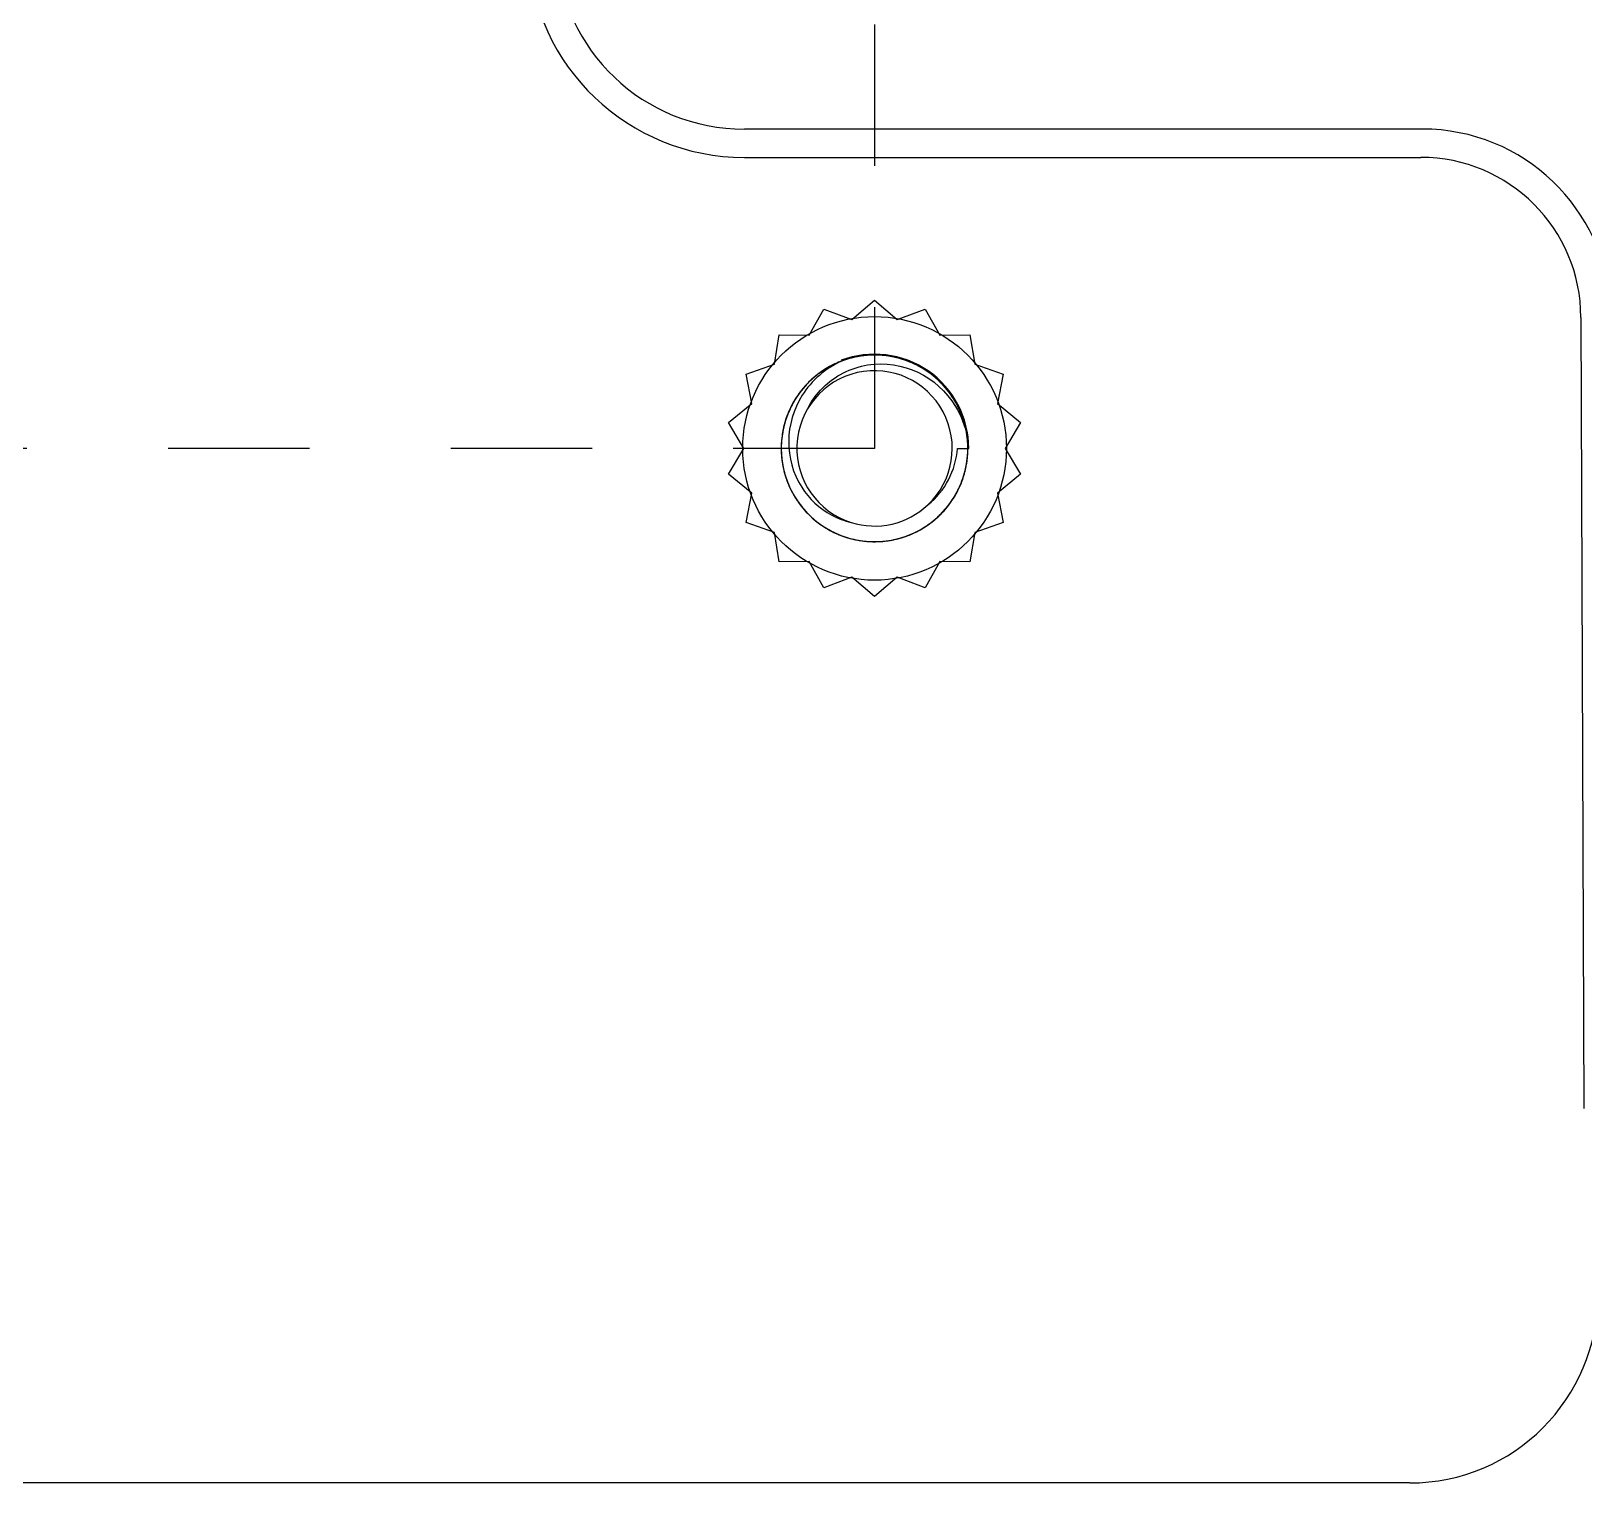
# Model space of a CAD drawing. Header units: millimetres. Extents: x -17 to 297, y -6 to 233.
# Drawn here: x 169.39 to 202.37, y 37.85 to 68.69 of the extents above; entities that cross this region are included whole.
import ezdxf

# ---------------------------------------------------------------- set-up
doc = ezdxf.new("R2010")
doc.units = ezdxf.units.MM
doc.header["$MEASUREMENT"] = 0
doc.linetypes.add('DASHED', pattern=[6, 3, -3])
doc.layers.add('图层0000', color=7, linetype='Continuous', lineweight=25)

msp = doc.modelspace()

# ---------------------------------------------------------------- linework, layer by layer
at = {"layer": '图层0000', "color": 251, "linetype": 'DASHED', "lineweight": 25, "true_color": 0x606060}
for p, q in [((187.302, 134.825), (187.302, 59.825)), ((187.302, 59.825), (112.302, 59.825))]:
    msp.add_line(p, q, dxfattribs=at)
at = {"layer": '图层0000', "color": 7, "linetype": 'Continuous', "lineweight": 25}
for p, q in [((198.937, 66.605), (184.537, 66.605)), ((199.134, 66.603), (198.937, 66.605)), ((184.537, 66.005), (198.902, 66.005)), ((185.914, 62.23), (186.225, 62.785)), ((186.225, 62.785), (186.82, 62.559)), ((186.82, 62.559), (187.302, 62.975)), ((187.302, 62.975), (187.784, 62.559)), ((187.784, 62.559), (188.38, 62.785)), ((188.38, 62.785), (188.69, 62.23)), ((202.302, 62.605), (202.367, 45.805)), ((185.175, 61.61), (185.277, 62.238)), ((185.277, 62.238), (185.914, 62.23)), ((188.69, 62.23), (189.327, 62.238)), ((189.327, 62.238), (189.429, 61.61)), ((186.593, 61.695), (186.599, 61.678)), ((184.574, 61.4), (185.175, 61.61)), ((184.693, 60.775), (184.574, 61.4)), ((189.429, 61.61), (190.03, 61.4)), ((190.03, 61.4), (189.911, 60.775)), ((184.2, 60.372), (184.693, 60.775)), ((189.911, 60.775), (190.404, 60.372)), ((184.526, 59.825), (184.2, 60.372)), ((190.404, 60.372), (190.079, 59.825)), ((184.2, 59.278), (184.526, 59.825)), ((189.061, 59.825), (189.302, 59.825)), ((190.079, 59.825), (190.404, 59.278)), ((184.693, 58.875), (184.2, 59.278)), ((190.404, 59.278), (189.911, 58.875)), ((184.574, 58.25), (184.693, 58.875)), ((189.911, 58.875), (190.03, 58.25)), ((185.175, 58.04), (184.574, 58.25)), ((190.03, 58.25), (189.429, 58.04)), ((185.277, 57.412), (185.175, 58.04)), ((189.429, 58.04), (189.327, 57.412)), ((185.914, 57.42), (185.277, 57.412)), ((186.225, 56.865), (185.914, 57.42)), ((188.69, 57.42), (188.38, 56.865)), ((189.327, 57.412), (188.69, 57.42)), ((186.82, 57.091), (186.225, 56.865)), ((187.302, 56.675), (186.82, 57.091)), ((187.784, 57.091), (187.302, 56.675)), ((188.38, 56.865), (187.784, 57.091)), ((198.667, 37.85), (40.085, 37.85))]:
    msp.add_line(p, q, dxfattribs=at)
msp.add_circle((187.302, 59.825), 2.8, dxfattribs=at)
for centre, radius, start, end in [((184.537, 70.605), 4.6, 182.6789, 270), ((184.533, 70.603), 3.998, 182.7875, 270.0613), ((198.939, 62.609), 3.998, 359.9387, 87.2125), ((198.902, 62.605), 3.4, 0, 90), ((187.302, 59.825), 2, 0, 110.7847), ((187.302, 59.825), 1.65, 313.325, 252.405), ((187.368, 59.945), 1.698, 308.9351, 355.9415), ((187.302, 59.825), 1.65, 283.0229, 313.3212), ((187.302, 59.825), 1.65, 252.4088, 283.0153), ((198.667, 41.85), 4, 270, 0)]:
    msp.add_arc(centre, radius, start, end, dxfattribs=at)
msp.add_rational_spline([(189.267, 60.088), (189, 62.084), (187.093, 62.578), (185.818, 61.139), (184.38, 59.516), (185.388, 57.596), (187.541, 57.857), (189.694, 58.119), (190.213, 60.224), (188.428, 61.456), (186.643, 62.688), (184.859, 61.456), (185.378, 59.351), (185.897, 57.245), (188.05, 56.983), (189.057, 58.904), (190.065, 60.824), (188.627, 62.448), (186.599, 61.678), (184.571, 60.909), (184.571, 58.741), (186.599, 57.972), (188.627, 57.202), (190.065, 58.826), (189.057, 60.746), (188.05, 62.667), (185.897, 62.405), (185.378, 60.299), (184.859, 58.194), (186.643, 56.962), (188.428, 58.194), (190.213, 59.426), (189.694, 61.531), (187.541, 61.793), (187.235, 61.83), (186.913, 61.798), (186.599, 61.678)], [0.9181591269, 0.571728005738, 0.599008296771, 1, 0.569736591362, 0.569736591362, 1, 0.569736591362, 0.569736591362, 1, 0.569736591362, 0.569736591362, 1, 0.569736591362, 0.569736591362, 1, 0.569736591362, 0.569736591362, 1, 0.569736591362, 0.569736591362, 1, 0.569736591362, 0.569736591362, 1, 0.569736591362, 0.569736591362, 1, 0.569736591362, 0.569736591362, 1, 0.569736591362, 0.569736591362, 1, 0.903021827205, 0.827901813411, 0.77463995862], degree=3, knots=[0.164407, 0.164407, 0.164407, 0.164407, 2.41661, 2.41661, 2.41661, 4.833219, 4.833219, 4.833219, 7.249829, 7.249829, 7.249829, 9.666439, 9.666439, 9.666439, 12.083049, 12.083049, 12.083049, 14.499658, 14.499658, 14.499658, 16.916268, 16.916268, 16.916268, 19.332878, 19.332878, 19.332878, 21.749488, 21.749488, 21.749488, 24.166097, 24.166097, 24.166097, 26.582707, 26.582707, 26.582707, 27.127393, 27.127393, 27.127393, 27.127393], dxfattribs=at)
for points, knots in [([(186.599, 61.678), (186.259, 61.522), (185.966, 61.268), (185.393, 60.357), (185.377, 59.597), (185.912, 58.754), (186.244, 58.442), (186.66, 58.285), (186.803, 58.252)], [0, 0, 0, 0, 0.858481, 0.858481, 2.471723, 2.471723, 3.13839, 3.471723, 3.471723, 3.471723, 3.471723]), ([(185.884, 60.669), (185.965, 60.832), (186.288, 61.284), (186.796, 61.538), (187.901, 61.715), (188.632, 61.356), (189.139, 60.523), (189.222, 60.309), (189.267, 60.088)], [0, 0, 0, 0, 0.333333, 1, 1, 2.379883, 2.379883, 2.796135, 2.796135, 2.796135, 2.796135])]:
    msp.add_open_spline(points, degree=3, knots=knots, dxfattribs=at)

doc.saveas('drawing.dxf')
